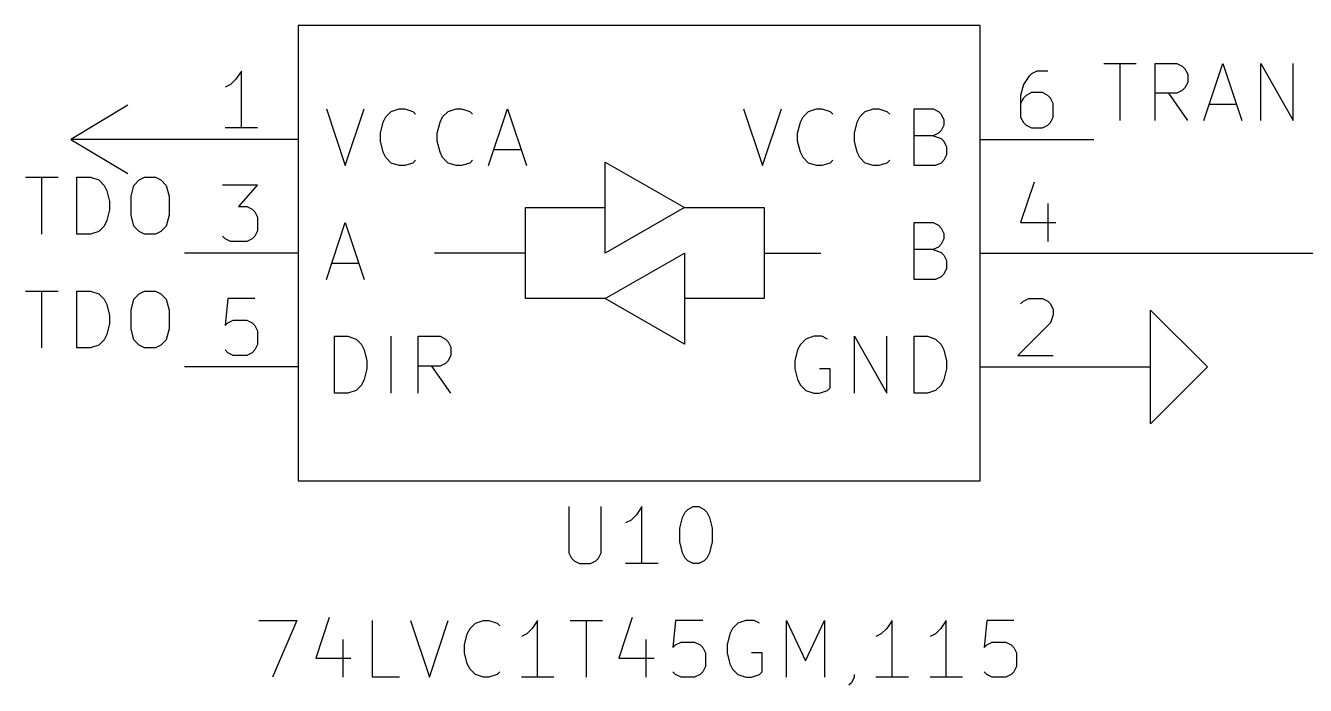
# Model space of a CAD drawing. Extents: x 0.4 to 16.1, y -11.3 to -0.4.
# Drawn here: x 5.66 to 6.786, y -3.38 to -2.8 of the extents above; entities that cross this region are included whole.
import ezdxf

# ---------------------------------------------------------------- set-up
doc = ezdxf.new("R2010")
doc.units = 0
doc.header["$MEASUREMENT"] = 0
for name, color, linetype in [('CYAN2', 4, 'CONTINUOUS'), ('GRAY1', 251, 'CONTINUOUS'), ('GREEN3', 91, 'CONTINUOUS'), ('LYELLOW', 51, 'CONTINUOUS'), ('RED2', 1, 'CONTINUOUS'), ('RED3', 11, 'CONTINUOUS')]:
    doc.layers.add(name, color=color, linetype=linetype)

msp = doc.modelspace()

# ---------------------------------------------------------------- linework, layer by layer
at = {"layer": 'CYAN2', "linetype": 'CONTINUOUS'}
for p, q in [((5.9248, -2.8731), (5.9414, -2.9231)), ((5.9248, -2.8731), (5.9414, -2.9231)), ((5.9414, -2.9231), (5.9581, -2.8731)), ((5.9414, -2.9231), (5.9581, -2.8731)), ((5.9748, -2.885), (5.9771, -2.8803)), ((5.9748, -2.885), (5.9771, -2.8803)), ((5.9771, -2.8803), (5.9819, -2.8755)), ((5.9771, -2.8803), (5.9819, -2.8755)), ((5.9819, -2.8755), (5.989, -2.8731)), ((5.9819, -2.8755), (5.989, -2.8731)), ((5.989, -2.8731), (5.9938, -2.8731)), ((5.989, -2.8731), (5.9938, -2.8731)), ((5.9938, -2.8731), (6.001, -2.8755)), ((5.9938, -2.8731), (6.001, -2.8755)), ((6.001, -2.8755), (6.0033, -2.8779)), ((6.001, -2.8755), (6.0033, -2.8779)), ((6.0248, -2.885), (6.0271, -2.8803)), ((6.0248, -2.885), (6.0271, -2.8803)), ((6.0271, -2.8803), (6.0319, -2.8755)), ((6.0271, -2.8803), (6.0319, -2.8755)), ((6.0319, -2.8755), (6.039, -2.8731)), ((6.0319, -2.8755), (6.039, -2.8731)), ((6.039, -2.8731), (6.0438, -2.8731)), ((6.039, -2.8731), (6.0438, -2.8731)), ((6.0438, -2.8731), (6.051, -2.8755)), ((6.0438, -2.8731), (6.051, -2.8755)), ((6.051, -2.8755), (6.0533, -2.8779)), ((6.051, -2.8755), (6.0533, -2.8779)), ((6.0676, -2.9231), (6.0843, -2.8731)), ((6.0676, -2.9231), (6.0843, -2.8731)), ((6.0843, -2.8731), (6.101, -2.9231)), ((6.0843, -2.8731), (6.101, -2.9231)), ((6.2919, -2.8731), (6.3086, -2.9231)), ((6.2919, -2.8731), (6.3086, -2.9231)), ((6.3086, -2.9231), (6.3252, -2.8731)), ((6.3086, -2.9231), (6.3252, -2.8731)), ((6.3419, -2.885), (6.3443, -2.8803)), ((6.3419, -2.885), (6.3443, -2.8803)), ((6.3443, -2.8803), (6.349, -2.8755)), ((6.3443, -2.8803), (6.349, -2.8755)), ((6.349, -2.8755), (6.3562, -2.8731)), ((6.349, -2.8755), (6.3562, -2.8731)), ((6.3562, -2.8731), (6.3609, -2.8731)), ((6.3562, -2.8731), (6.3609, -2.8731)), ((6.3609, -2.8731), (6.3681, -2.8755)), ((6.3609, -2.8731), (6.3681, -2.8755)), ((6.3681, -2.8755), (6.3705, -2.8779)), ((6.3681, -2.8755), (6.3705, -2.8779)), ((6.3919, -2.885), (6.3943, -2.8803)), ((6.3919, -2.885), (6.3943, -2.8803)), ((6.3943, -2.8803), (6.399, -2.8755)), ((6.3943, -2.8803), (6.399, -2.8755)), ((6.399, -2.8755), (6.4062, -2.8731)), ((6.399, -2.8755), (6.4062, -2.8731)), ((6.4062, -2.8731), (6.4109, -2.8731)), ((6.4062, -2.8731), (6.4109, -2.8731)), ((6.4109, -2.8731), (6.4181, -2.8755)), ((6.4109, -2.8731), (6.4181, -2.8755)), ((6.4181, -2.8755), (6.4205, -2.8779)), ((6.4181, -2.8755), (6.4205, -2.8779)), ((6.4419, -2.9231), (6.4419, -2.8731)), ((6.4419, -2.8731), (6.4586, -2.8731)), ((6.4419, -2.9231), (6.4419, -2.8731)), ((6.4419, -2.8731), (6.4586, -2.8731)), ((6.4586, -2.8731), (6.4633, -2.8755)), ((6.4586, -2.8731), (6.4633, -2.8755)), ((6.4633, -2.8755), (6.4657, -2.8779)), ((6.4633, -2.8755), (6.4657, -2.8779)), ((6.4657, -2.8779), (6.4681, -2.8827)), ((6.4657, -2.8779), (6.4681, -2.8827)), ((6.4681, -2.8827), (6.4681, -2.8874)), ((6.4681, -2.8827), (6.4681, -2.8874)), ((5.9724, -2.8946), (5.9748, -2.885)), ((5.9724, -2.8946), (5.9748, -2.885)), ((6.0224, -2.8946), (6.0248, -2.885)), ((6.0224, -2.8946), (6.0248, -2.885)), ((6.3395, -2.8946), (6.3419, -2.885)), ((6.3395, -2.8946), (6.3419, -2.885)), ((6.3895, -2.8946), (6.3919, -2.885)), ((6.3895, -2.8946), (6.3919, -2.885)), ((6.4657, -2.8922), (6.4633, -2.8946)), ((6.4657, -2.8922), (6.4633, -2.8946)), ((6.4681, -2.8874), (6.4657, -2.8922)), ((6.4681, -2.8874), (6.4657, -2.8922)), ((5.9724, -2.9017), (5.9724, -2.8946)), ((5.9724, -2.9017), (5.9724, -2.8946)), ((5.9748, -2.9112), (5.9724, -2.9017)), ((5.9748, -2.9112), (5.9724, -2.9017)), ((6.0224, -2.9017), (6.0224, -2.8946)), ((6.0224, -2.9017), (6.0224, -2.8946)), ((6.0248, -2.9112), (6.0224, -2.9017)), ((6.0248, -2.9112), (6.0224, -2.9017)), ((6.3395, -2.9017), (6.3395, -2.8946)), ((6.3395, -2.9017), (6.3395, -2.8946)), ((6.3419, -2.9112), (6.3395, -2.9017)), ((6.3419, -2.9112), (6.3395, -2.9017)), ((6.3895, -2.9017), (6.3895, -2.8946)), ((6.3895, -2.9017), (6.3895, -2.8946)), ((6.3919, -2.9112), (6.3895, -2.9017)), ((6.3919, -2.9112), (6.3895, -2.9017)), ((6.4586, -2.8969), (6.4419, -2.8969)), ((6.4586, -2.8969), (6.4419, -2.8969)), ((6.4633, -2.8946), (6.4586, -2.8969)), ((6.4633, -2.8946), (6.4586, -2.8969)), ((6.4586, -2.8969), (6.4657, -2.8993)), ((6.4586, -2.8969), (6.4657, -2.8993)), ((6.4657, -2.8993), (6.4681, -2.9017)), ((6.4657, -2.8993), (6.4681, -2.9017)), ((6.4681, -2.9017), (6.4705, -2.9065)), ((6.4681, -2.9017), (6.4705, -2.9065)), ((5.9771, -2.916), (5.9748, -2.9112)), ((5.9771, -2.916), (5.9748, -2.9112)), ((5.9819, -2.9208), (5.9771, -2.916)), ((5.9819, -2.9208), (5.9771, -2.916)), ((6.0271, -2.916), (6.0248, -2.9112)), ((6.0271, -2.916), (6.0248, -2.9112)), ((6.0319, -2.9208), (6.0271, -2.916)), ((6.0319, -2.9208), (6.0271, -2.916)), ((6.0724, -2.9088), (6.0962, -2.9088)), ((6.0724, -2.9088), (6.0962, -2.9088)), ((6.3443, -2.916), (6.3419, -2.9112)), ((6.3443, -2.916), (6.3419, -2.9112)), ((6.349, -2.9208), (6.3443, -2.916)), ((6.349, -2.9208), (6.3443, -2.916)), ((6.3943, -2.916), (6.3919, -2.9112)), ((6.3943, -2.916), (6.3919, -2.9112)), ((6.399, -2.9208), (6.3943, -2.916)), ((6.399, -2.9208), (6.3943, -2.916)), ((6.4705, -2.9136), (6.4681, -2.9184)), ((6.4705, -2.9136), (6.4681, -2.9184)), ((6.4705, -2.9065), (6.4705, -2.9136)), ((6.4705, -2.9065), (6.4705, -2.9136)), ((5.989, -2.9231), (5.9819, -2.9208)), ((5.989, -2.9231), (5.9819, -2.9208)), ((5.9938, -2.9231), (5.989, -2.9231)), ((5.9938, -2.9231), (5.989, -2.9231)), ((6.001, -2.9208), (5.9938, -2.9231)), ((6.001, -2.9208), (5.9938, -2.9231)), ((6.0033, -2.9184), (6.001, -2.9208)), ((6.0033, -2.9184), (6.001, -2.9208)), ((6.039, -2.9231), (6.0319, -2.9208)), ((6.039, -2.9231), (6.0319, -2.9208)), ((6.0438, -2.9231), (6.039, -2.9231)), ((6.0438, -2.9231), (6.039, -2.9231)), ((6.051, -2.9208), (6.0438, -2.9231)), ((6.051, -2.9208), (6.0438, -2.9231)), ((6.0533, -2.9184), (6.051, -2.9208)), ((6.0533, -2.9184), (6.051, -2.9208)), ((6.3562, -2.9231), (6.349, -2.9208)), ((6.3562, -2.9231), (6.349, -2.9208)), ((6.3609, -2.9231), (6.3562, -2.9231)), ((6.3609, -2.9231), (6.3562, -2.9231)), ((6.3681, -2.9208), (6.3609, -2.9231)), ((6.3681, -2.9208), (6.3609, -2.9231)), ((6.3705, -2.9184), (6.3681, -2.9208)), ((6.3705, -2.9184), (6.3681, -2.9208)), ((6.4062, -2.9231), (6.399, -2.9208)), ((6.4062, -2.9231), (6.399, -2.9208)), ((6.4109, -2.9231), (6.4062, -2.9231)), ((6.4109, -2.9231), (6.4062, -2.9231)), ((6.4181, -2.9208), (6.4109, -2.9231)), ((6.4181, -2.9208), (6.4109, -2.9231)), ((6.4205, -2.9184), (6.4181, -2.9208)), ((6.4205, -2.9184), (6.4181, -2.9208)), ((6.4609, -2.9231), (6.4419, -2.9231)), ((6.4609, -2.9231), (6.4419, -2.9231)), ((6.4657, -2.9208), (6.4609, -2.9231)), ((6.4657, -2.9208), (6.4609, -2.9231)), ((6.4681, -2.9184), (6.4657, -2.9208)), ((6.4681, -2.9184), (6.4657, -2.9208)), ((5.9248, -3.0231), (5.9414, -2.9731)), ((5.9248, -3.0231), (5.9414, -2.9731)), ((5.9414, -2.9731), (5.9581, -3.0231)), ((5.9414, -2.9731), (5.9581, -3.0231)), ((6.4419, -3.0231), (6.4419, -2.9731)), ((6.4419, -2.9731), (6.4586, -2.9731)), ((6.4419, -3.0231), (6.4419, -2.9731)), ((6.4419, -2.9731), (6.4586, -2.9731)), ((6.4586, -2.9731), (6.4633, -2.9755)), ((6.4586, -2.9731), (6.4633, -2.9755)), ((6.4633, -2.9755), (6.4657, -2.9779)), ((6.4633, -2.9755), (6.4657, -2.9779)), ((6.4657, -2.9779), (6.4681, -2.9827)), ((6.4657, -2.9779), (6.4681, -2.9827)), ((6.4681, -2.9827), (6.4681, -2.9874)), ((6.4681, -2.9827), (6.4681, -2.9874)), ((6.4633, -2.9946), (6.4586, -2.9969)), ((6.4633, -2.9946), (6.4586, -2.9969)), ((6.4657, -2.9922), (6.4633, -2.9946)), ((6.4657, -2.9922), (6.4633, -2.9946)), ((6.4681, -2.9874), (6.4657, -2.9922)), ((6.4681, -2.9874), (6.4657, -2.9922)), ((6.4586, -2.9969), (6.4419, -2.9969)), ((6.4586, -2.9969), (6.4419, -2.9969)), ((6.4586, -2.9969), (6.4657, -2.9993)), ((6.4586, -2.9969), (6.4657, -2.9993)), ((6.4657, -2.9993), (6.4681, -3.0017)), ((6.4657, -2.9993), (6.4681, -3.0017)), ((6.4681, -3.0017), (6.4705, -3.0065)), ((6.4681, -3.0017), (6.4705, -3.0065)), ((6.4705, -3.0065), (6.4705, -3.0136)), ((6.4705, -3.0065), (6.4705, -3.0136)), ((5.9295, -3.0088), (5.9533, -3.0088)), ((5.9295, -3.0088), (5.9533, -3.0088)), ((6.4705, -3.0136), (6.4681, -3.0184)), ((6.4705, -3.0136), (6.4681, -3.0184)), ((6.4609, -3.0231), (6.4419, -3.0231)), ((6.4609, -3.0231), (6.4419, -3.0231)), ((6.4657, -3.0208), (6.4609, -3.0231)), ((6.4657, -3.0208), (6.4609, -3.0231)), ((6.4681, -3.0184), (6.4657, -3.0208)), ((6.4681, -3.0184), (6.4657, -3.0208)), ((5.9319, -3.1231), (5.9319, -3.0731)), ((5.9319, -3.0731), (5.9438, -3.0731)), ((5.9319, -3.1231), (5.9319, -3.0731)), ((5.9319, -3.0731), (5.9438, -3.0731)), ((5.9438, -3.0731), (5.9509, -3.0755)), ((5.9438, -3.0731), (5.9509, -3.0755)), ((5.9819, -3.1231), (5.9819, -3.0731)), ((5.9819, -3.1231), (5.9819, -3.0731)), ((6.0057, -3.1231), (6.0057, -3.0731)), ((6.0057, -3.0731), (6.0248, -3.0731)), ((6.0057, -3.1231), (6.0057, -3.0731)), ((6.0057, -3.0731), (6.0248, -3.0731)), ((6.0248, -3.0731), (6.0295, -3.0755)), ((6.0248, -3.0731), (6.0295, -3.0755)), ((6.3538, -3.0731), (6.3467, -3.0755)), ((6.3538, -3.0731), (6.3467, -3.0755)), ((6.3609, -3.0731), (6.3538, -3.0731)), ((6.3609, -3.0731), (6.3538, -3.0731)), ((6.3657, -3.0755), (6.3609, -3.0731)), ((6.3657, -3.0755), (6.3609, -3.0731)), ((6.3895, -3.1231), (6.3895, -3.0731)), ((6.3895, -3.0731), (6.4181, -3.1231)), ((6.3895, -3.1231), (6.3895, -3.0731)), ((6.3895, -3.0731), (6.4181, -3.1231)), ((6.4181, -3.1231), (6.4181, -3.0731)), ((6.4181, -3.1231), (6.4181, -3.0731)), ((6.4419, -3.1231), (6.4419, -3.0731)), ((6.4419, -3.0731), (6.4538, -3.0731)), ((6.4419, -3.1231), (6.4419, -3.0731)), ((6.4419, -3.0731), (6.4538, -3.0731)), ((6.4538, -3.0731), (6.4609, -3.0755)), ((6.4538, -3.0731), (6.4609, -3.0755)), ((5.9509, -3.0755), (5.9557, -3.0803)), ((5.9509, -3.0755), (5.9557, -3.0803)), ((5.9557, -3.0803), (5.9581, -3.085)), ((5.9557, -3.0803), (5.9581, -3.085)), ((5.9581, -3.085), (5.9605, -3.0946)), ((5.9581, -3.085), (5.9605, -3.0946)), ((6.0295, -3.0755), (6.0319, -3.0779)), ((6.0295, -3.0755), (6.0319, -3.0779)), ((6.0319, -3.0779), (6.0343, -3.0827)), ((6.0319, -3.0779), (6.0343, -3.0827)), ((6.0343, -3.0827), (6.0343, -3.0898)), ((6.0343, -3.0827), (6.0343, -3.0898)), ((6.3395, -3.085), (6.3371, -3.0946)), ((6.3395, -3.085), (6.3371, -3.0946)), ((6.3419, -3.0803), (6.3395, -3.085)), ((6.3419, -3.0803), (6.3395, -3.085)), ((6.3467, -3.0755), (6.3419, -3.0803)), ((6.3467, -3.0755), (6.3419, -3.0803)), ((6.4609, -3.0755), (6.4657, -3.0803)), ((6.4609, -3.0755), (6.4657, -3.0803)), ((6.4657, -3.0803), (6.4681, -3.085)), ((6.4657, -3.0803), (6.4681, -3.085)), ((6.4681, -3.085), (6.4705, -3.0946)), ((6.4681, -3.085), (6.4705, -3.0946)), ((5.9605, -3.0946), (5.9605, -3.1017)), ((5.9605, -3.0946), (5.9605, -3.1017)), ((6.0319, -3.0946), (6.0295, -3.0969)), ((6.0319, -3.0946), (6.0295, -3.0969)), ((6.0343, -3.0898), (6.0319, -3.0946)), ((6.0343, -3.0898), (6.0319, -3.0946)), ((6.3371, -3.0946), (6.3371, -3.1017)), ((6.3371, -3.0946), (6.3371, -3.1017)), ((6.4705, -3.0946), (6.4705, -3.1017)), ((6.4705, -3.0946), (6.4705, -3.1017)), ((5.9605, -3.1017), (5.9581, -3.1112)), ((5.9605, -3.1017), (5.9581, -3.1112)), ((6.0248, -3.0993), (6.0057, -3.0993)), ((6.0248, -3.0993), (6.0057, -3.0993)), ((6.0343, -3.1231), (6.0176, -3.0993)), ((6.0343, -3.1231), (6.0176, -3.0993)), ((6.0295, -3.0969), (6.0248, -3.0993)), ((6.0295, -3.0969), (6.0248, -3.0993)), ((6.3371, -3.1017), (6.3395, -3.1112)), ((6.3371, -3.1017), (6.3395, -3.1112)), ((6.3681, -3.1017), (6.3586, -3.1017)), ((6.3681, -3.1017), (6.3586, -3.1017)), ((6.3681, -3.1184), (6.3681, -3.1017)), ((6.3681, -3.1184), (6.3681, -3.1017)), ((6.4705, -3.1017), (6.4681, -3.1112)), ((6.4705, -3.1017), (6.4681, -3.1112)), ((5.9557, -3.116), (5.9509, -3.1208)), ((5.9557, -3.116), (5.9509, -3.1208)), ((5.9581, -3.1112), (5.9557, -3.116)), ((5.9581, -3.1112), (5.9557, -3.116)), ((6.3395, -3.1112), (6.3419, -3.116)), ((6.3395, -3.1112), (6.3419, -3.116)), ((6.3419, -3.116), (6.3467, -3.1208)), ((6.3419, -3.116), (6.3467, -3.1208)), ((6.3657, -3.1208), (6.3681, -3.1184)), ((6.3657, -3.1208), (6.3681, -3.1184)), ((6.4657, -3.116), (6.4609, -3.1208)), ((6.4657, -3.116), (6.4609, -3.1208)), ((6.4681, -3.1112), (6.4657, -3.116)), ((6.4681, -3.1112), (6.4657, -3.116)), ((5.9438, -3.1231), (5.9319, -3.1231)), ((5.9438, -3.1231), (5.9319, -3.1231)), ((5.9509, -3.1208), (5.9438, -3.1231)), ((5.9509, -3.1208), (5.9438, -3.1231)), ((6.3467, -3.1208), (6.3538, -3.1231)), ((6.3467, -3.1208), (6.3538, -3.1231)), ((6.3538, -3.1231), (6.3586, -3.1231)), ((6.3538, -3.1231), (6.3586, -3.1231)), ((6.3586, -3.1231), (6.3657, -3.1208)), ((6.3586, -3.1231), (6.3657, -3.1208)), ((6.4538, -3.1231), (6.4419, -3.1231)), ((6.4538, -3.1231), (6.4419, -3.1231)), ((6.4609, -3.1208), (6.4538, -3.1231)), ((6.4609, -3.1208), (6.4538, -3.1231)), ((6.1381, -3.2228), (6.1381, -3.2633)), ((6.1381, -3.2228), (6.1381, -3.2633)), ((6.1667, -3.2633), (6.1667, -3.2228)), ((6.1667, -3.2633), (6.1667, -3.2228)), ((6.1976, -3.2299), (6.1929, -3.2347)), ((6.1976, -3.2299), (6.1929, -3.2347)), ((6.2024, -3.2228), (6.1976, -3.2299)), ((6.2024, -3.2228), (6.1976, -3.2299)), ((6.2024, -3.2728), (6.2024, -3.2228)), ((6.2024, -3.2728), (6.2024, -3.2228)), ((6.2381, -3.2323), (6.2405, -3.2276)), ((6.2381, -3.2323), (6.2405, -3.2276)), ((6.2405, -3.2276), (6.2429, -3.2252)), ((6.2405, -3.2276), (6.2429, -3.2252)), ((6.2429, -3.2252), (6.2476, -3.2228)), ((6.2429, -3.2252), (6.2476, -3.2228)), ((6.2476, -3.2228), (6.2524, -3.2228)), ((6.2476, -3.2228), (6.2524, -3.2228)), ((6.2524, -3.2228), (6.2571, -3.2252)), ((6.2524, -3.2228), (6.2571, -3.2252)), ((6.2571, -3.2252), (6.2595, -3.2276)), ((6.2571, -3.2252), (6.2595, -3.2276)), ((6.2595, -3.2276), (6.2619, -3.2323)), ((6.2595, -3.2276), (6.2619, -3.2323)), ((6.1929, -3.2347), (6.1881, -3.2371)), ((6.1929, -3.2347), (6.1881, -3.2371)), ((6.2357, -3.2419), (6.2381, -3.2323)), ((6.2357, -3.2419), (6.2381, -3.2323)), ((6.2357, -3.2538), (6.2357, -3.2419)), ((6.2357, -3.2538), (6.2357, -3.2419)), ((6.2619, -3.2323), (6.2643, -3.2419)), ((6.2619, -3.2323), (6.2643, -3.2419)), ((6.2643, -3.2419), (6.2643, -3.2538)), ((6.2643, -3.2419), (6.2643, -3.2538)), ((6.2381, -3.2633), (6.2357, -3.2538)), ((6.2381, -3.2633), (6.2357, -3.2538)), ((6.2643, -3.2538), (6.2619, -3.2633)), ((6.2643, -3.2538), (6.2619, -3.2633)), ((6.1381, -3.2633), (6.1405, -3.268)), ((6.1381, -3.2633), (6.1405, -3.268)), ((6.1643, -3.268), (6.1667, -3.2633)), ((6.1643, -3.268), (6.1667, -3.2633)), ((6.2405, -3.268), (6.2381, -3.2633)), ((6.2405, -3.268), (6.2381, -3.2633)), ((6.2619, -3.2633), (6.2595, -3.268)), ((6.2619, -3.2633), (6.2595, -3.268)), ((6.1405, -3.268), (6.1429, -3.2704)), ((6.1405, -3.268), (6.1429, -3.2704)), ((6.1429, -3.2704), (6.1476, -3.2728)), ((6.1429, -3.2704), (6.1476, -3.2728)), ((6.1476, -3.2728), (6.1571, -3.2728)), ((6.1476, -3.2728), (6.1571, -3.2728)), ((6.1571, -3.2728), (6.1619, -3.2704)), ((6.1571, -3.2728), (6.1619, -3.2704)), ((6.1619, -3.2704), (6.1643, -3.268)), ((6.1619, -3.2704), (6.1643, -3.268)), ((6.2167, -3.2728), (6.1881, -3.2728)), ((6.2167, -3.2728), (6.1881, -3.2728)), ((6.2429, -3.2704), (6.2405, -3.268)), ((6.2429, -3.2704), (6.2405, -3.268)), ((6.2476, -3.2728), (6.2429, -3.2704)), ((6.2476, -3.2728), (6.2429, -3.2704)), ((6.2524, -3.2728), (6.2476, -3.2728)), ((6.2524, -3.2728), (6.2476, -3.2728)), ((6.2571, -3.2704), (6.2524, -3.2728)), ((6.2571, -3.2704), (6.2524, -3.2728)), ((6.2595, -3.268), (6.2571, -3.2704)), ((6.2595, -3.268), (6.2571, -3.2704)), ((5.9274, -3.3204), (5.9155, -3.3561)), ((5.9274, -3.3204), (5.9155, -3.3561)), ((6.194, -3.3204), (6.1821, -3.3561)), ((6.194, -3.3204), (6.1821, -3.3561)), ((5.8655, -3.3228), (5.8988, -3.3228)), ((5.8655, -3.3228), (5.8988, -3.3228)), ((5.8988, -3.3228), (5.8774, -3.3728)), ((5.8988, -3.3228), (5.8774, -3.3728)), ((5.9655, -3.3728), (5.9655, -3.3228)), ((5.9655, -3.3728), (5.9655, -3.3228)), ((5.9988, -3.3228), (6.0155, -3.3728)), ((5.9988, -3.3228), (6.0155, -3.3728)), ((6.0155, -3.3728), (6.0321, -3.3228)), ((6.0155, -3.3728), (6.0321, -3.3228)), ((6.0488, -3.3347), (6.0512, -3.3299)), ((6.0488, -3.3347), (6.0512, -3.3299)), ((6.0512, -3.3299), (6.056, -3.3252)), ((6.0512, -3.3299), (6.056, -3.3252)), ((6.056, -3.3252), (6.0631, -3.3228)), ((6.056, -3.3252), (6.0631, -3.3228)), ((6.0631, -3.3228), (6.0679, -3.3228)), ((6.0631, -3.3228), (6.0679, -3.3228)), ((6.0679, -3.3228), (6.075, -3.3252)), ((6.0679, -3.3228), (6.075, -3.3252)), ((6.075, -3.3252), (6.0774, -3.3276)), ((6.075, -3.3252), (6.0774, -3.3276)), ((6.106, -3.3299), (6.1012, -3.3347)), ((6.106, -3.3299), (6.1012, -3.3347)), ((6.1107, -3.3228), (6.106, -3.3299)), ((6.1107, -3.3228), (6.106, -3.3299)), ((6.1107, -3.3728), (6.1107, -3.3228)), ((6.1107, -3.3728), (6.1107, -3.3228)), ((6.1393, -3.3228), (6.1679, -3.3228)), ((6.1393, -3.3228), (6.1679, -3.3228)), ((6.1536, -3.3728), (6.1536, -3.3228)), ((6.1536, -3.3728), (6.1536, -3.3228)), ((6.2321, -3.3228), (6.2298, -3.3466)), ((6.2321, -3.3228), (6.2298, -3.3466)), ((6.256, -3.3228), (6.2321, -3.3228)), ((6.256, -3.3228), (6.2321, -3.3228)), ((6.2821, -3.3299), (6.2798, -3.3347)), ((6.2821, -3.3299), (6.2798, -3.3347)), ((6.2869, -3.3252), (6.2821, -3.3299)), ((6.2869, -3.3252), (6.2821, -3.3299)), ((6.294, -3.3228), (6.2869, -3.3252)), ((6.294, -3.3228), (6.2869, -3.3252)), ((6.3012, -3.3228), (6.294, -3.3228)), ((6.3012, -3.3228), (6.294, -3.3228)), ((6.306, -3.3252), (6.3012, -3.3228)), ((6.306, -3.3252), (6.3012, -3.3228)), ((6.3298, -3.3728), (6.3298, -3.3228)), ((6.3298, -3.3228), (6.3464, -3.3585)), ((6.3298, -3.3728), (6.3298, -3.3228)), ((6.3298, -3.3228), (6.3464, -3.3585)), ((6.3464, -3.3585), (6.3631, -3.3228)), ((6.3464, -3.3585), (6.3631, -3.3228)), ((6.3631, -3.3228), (6.3631, -3.3728)), ((6.3631, -3.3228), (6.3631, -3.3728)), ((6.4179, -3.3299), (6.4131, -3.3347)), ((6.4179, -3.3299), (6.4131, -3.3347)), ((6.4226, -3.3228), (6.4179, -3.3299)), ((6.4226, -3.3228), (6.4179, -3.3299)), ((6.4226, -3.3728), (6.4226, -3.3228)), ((6.4226, -3.3728), (6.4226, -3.3228)), ((6.4655, -3.3299), (6.4607, -3.3347)), ((6.4655, -3.3299), (6.4607, -3.3347)), ((6.4702, -3.3228), (6.4655, -3.3299)), ((6.4702, -3.3228), (6.4655, -3.3299)), ((6.4702, -3.3728), (6.4702, -3.3228)), ((6.4702, -3.3728), (6.4702, -3.3228)), ((6.5059, -3.3228), (6.5036, -3.3466)), ((6.5059, -3.3228), (6.5036, -3.3466)), ((6.5298, -3.3228), (6.5059, -3.3228)), ((6.5298, -3.3228), (6.5059, -3.3228)), ((5.9393, -3.3395), (5.9393, -3.3728)), ((5.9393, -3.3395), (5.9393, -3.3728)), ((6.0464, -3.3442), (6.0488, -3.3347)), ((6.0464, -3.3442), (6.0488, -3.3347)), ((6.0464, -3.3514), (6.0464, -3.3442)), ((6.0464, -3.3514), (6.0464, -3.3442)), ((6.1012, -3.3347), (6.0964, -3.3371)), ((6.1012, -3.3347), (6.0964, -3.3371)), ((6.206, -3.3395), (6.206, -3.3728)), ((6.206, -3.3395), (6.206, -3.3728)), ((6.2298, -3.3466), (6.2321, -3.3442)), ((6.2298, -3.3466), (6.2321, -3.3442)), ((6.2321, -3.3442), (6.2369, -3.3419)), ((6.2321, -3.3442), (6.2369, -3.3419)), ((6.2369, -3.3419), (6.2488, -3.3419)), ((6.2369, -3.3419), (6.2488, -3.3419)), ((6.2488, -3.3419), (6.2536, -3.3442)), ((6.2488, -3.3419), (6.2536, -3.3442)), ((6.2536, -3.3442), (6.256, -3.3466)), ((6.2536, -3.3442), (6.256, -3.3466)), ((6.2798, -3.3347), (6.2774, -3.3442)), ((6.2798, -3.3347), (6.2774, -3.3442)), ((6.2774, -3.3442), (6.2774, -3.3514)), ((6.2774, -3.3442), (6.2774, -3.3514)), ((6.4131, -3.3347), (6.4083, -3.3371)), ((6.4131, -3.3347), (6.4083, -3.3371)), ((6.4607, -3.3347), (6.456, -3.3371)), ((6.4607, -3.3347), (6.456, -3.3371)), ((6.5036, -3.3466), (6.5059, -3.3442)), ((6.5036, -3.3466), (6.5059, -3.3442)), ((6.5059, -3.3442), (6.5107, -3.3419)), ((6.5059, -3.3442), (6.5107, -3.3419)), ((6.5107, -3.3419), (6.5226, -3.3419)), ((6.5107, -3.3419), (6.5226, -3.3419)), ((6.5226, -3.3419), (6.5274, -3.3442)), ((6.5226, -3.3419), (6.5274, -3.3442)), ((6.5274, -3.3442), (6.5298, -3.3466)), ((6.5274, -3.3442), (6.5298, -3.3466)), ((6.0488, -3.3609), (6.0464, -3.3514)), ((6.0488, -3.3609), (6.0464, -3.3514)), ((6.256, -3.3466), (6.2583, -3.3514)), ((6.256, -3.3466), (6.2583, -3.3514)), ((6.2583, -3.3514), (6.2583, -3.3633)), ((6.2583, -3.3514), (6.2583, -3.3633)), ((6.2774, -3.3514), (6.2798, -3.3609)), ((6.2774, -3.3514), (6.2798, -3.3609)), ((6.3083, -3.3514), (6.2988, -3.3514)), ((6.3083, -3.3514), (6.2988, -3.3514)), ((6.3083, -3.368), (6.3083, -3.3514)), ((6.3083, -3.368), (6.3083, -3.3514)), ((6.5298, -3.3466), (6.5321, -3.3514)), ((6.5298, -3.3466), (6.5321, -3.3514)), ((6.5321, -3.3514), (6.5321, -3.3633)), ((6.5321, -3.3514), (6.5321, -3.3633)), ((5.9155, -3.3561), (5.9464, -3.3561)), ((5.9155, -3.3561), (5.9464, -3.3561)), ((6.0512, -3.3657), (6.0488, -3.3609)), ((6.0512, -3.3657), (6.0488, -3.3609)), ((6.056, -3.3704), (6.0512, -3.3657)), ((6.056, -3.3704), (6.0512, -3.3657)), ((6.1821, -3.3561), (6.2131, -3.3561)), ((6.1821, -3.3561), (6.2131, -3.3561)), ((6.2583, -3.3633), (6.256, -3.368)), ((6.2583, -3.3633), (6.256, -3.368)), ((6.2798, -3.3609), (6.2821, -3.3657)), ((6.2798, -3.3609), (6.2821, -3.3657)), ((6.2821, -3.3657), (6.2869, -3.3704)), ((6.2821, -3.3657), (6.2869, -3.3704)), ((6.5321, -3.3633), (6.5298, -3.368)), ((6.5321, -3.3633), (6.5298, -3.368)), ((5.9893, -3.3728), (5.9655, -3.3728)), ((5.9893, -3.3728), (5.9655, -3.3728)), ((6.0631, -3.3728), (6.056, -3.3704)), ((6.0631, -3.3728), (6.056, -3.3704)), ((6.0679, -3.3728), (6.0631, -3.3728)), ((6.0679, -3.3728), (6.0631, -3.3728)), ((6.075, -3.3704), (6.0679, -3.3728)), ((6.075, -3.3704), (6.0679, -3.3728)), ((6.0774, -3.368), (6.075, -3.3704)), ((6.0774, -3.368), (6.075, -3.3704)), ((6.125, -3.3728), (6.0964, -3.3728)), ((6.125, -3.3728), (6.0964, -3.3728)), ((6.2321, -3.3704), (6.2298, -3.368)), ((6.2321, -3.3704), (6.2298, -3.368)), ((6.2369, -3.3728), (6.2321, -3.3704)), ((6.2369, -3.3728), (6.2321, -3.3704)), ((6.2488, -3.3728), (6.2369, -3.3728)), ((6.2488, -3.3728), (6.2369, -3.3728)), ((6.2536, -3.3704), (6.2488, -3.3728)), ((6.2536, -3.3704), (6.2488, -3.3728)), ((6.256, -3.368), (6.2536, -3.3704)), ((6.256, -3.368), (6.2536, -3.3704)), ((6.2869, -3.3704), (6.294, -3.3728)), ((6.2869, -3.3704), (6.294, -3.3728)), ((6.294, -3.3728), (6.2988, -3.3728)), ((6.294, -3.3728), (6.2988, -3.3728)), ((6.2988, -3.3728), (6.306, -3.3704)), ((6.2988, -3.3728), (6.306, -3.3704)), ((6.306, -3.3704), (6.3083, -3.368)), ((6.306, -3.3704), (6.3083, -3.368)), ((6.3869, -3.3776), (6.3845, -3.3799)), ((6.3869, -3.3776), (6.3845, -3.3799)), ((6.3893, -3.3728), (6.3869, -3.3776)), ((6.3893, -3.3728), (6.3869, -3.3776)), ((6.3893, -3.3704), (6.3893, -3.3728)), ((6.3893, -3.3704), (6.3893, -3.3728)), ((6.4369, -3.3728), (6.4083, -3.3728)), ((6.4369, -3.3728), (6.4083, -3.3728)), ((6.4845, -3.3728), (6.456, -3.3728)), ((6.4845, -3.3728), (6.456, -3.3728)), ((6.5059, -3.3704), (6.5036, -3.368)), ((6.5059, -3.3704), (6.5036, -3.368)), ((6.5107, -3.3728), (6.5059, -3.3704)), ((6.5107, -3.3728), (6.5059, -3.3704)), ((6.5226, -3.3728), (6.5107, -3.3728)), ((6.5226, -3.3728), (6.5107, -3.3728)), ((6.5274, -3.3704), (6.5226, -3.3728)), ((6.5274, -3.3704), (6.5226, -3.3728)), ((6.5298, -3.368), (6.5274, -3.3704)), ((6.5298, -3.368), (6.5274, -3.3704))]:
    msp.add_line(p, q, dxfattribs=at)
at = {"layer": 'GRAY1', "linetype": 'CONTINUOUS'}
for p, q in [((6.6089, -2.8333), (6.6374, -2.8333)), ((6.6232, -2.8833), (6.6232, -2.8333)), ((6.6541, -2.8833), (6.6541, -2.8333)), ((6.6541, -2.8333), (6.6732, -2.8333)), ((6.6732, -2.8333), (6.6779, -2.8357)), ((6.6779, -2.8357), (6.6803, -2.8381)), ((6.697, -2.8833), (6.7136, -2.8333)), ((6.7136, -2.8333), (6.7303, -2.8833)), ((6.747, -2.8833), (6.747, -2.8333)), ((6.747, -2.8333), (6.7755, -2.8833)), ((6.7755, -2.8833), (6.7755, -2.8333)), ((6.6803, -2.8381), (6.6827, -2.8428)), ((6.6827, -2.8428), (6.6827, -2.85)), ((6.6732, -2.8595), (6.6541, -2.8595)), ((6.6827, -2.8833), (6.666, -2.8595)), ((6.6779, -2.8571), (6.6732, -2.8595)), ((6.6803, -2.8547), (6.6779, -2.8571)), ((6.6827, -2.85), (6.6803, -2.8547)), ((6.7017, -2.869), (6.7255, -2.869)), ((5.6602, -2.9333), (5.6887, -2.9333)), ((5.6745, -2.9833), (5.6745, -2.9333)), ((5.7054, -2.9833), (5.7054, -2.9333)), ((5.7054, -2.9333), (5.7173, -2.9333)), ((5.7173, -2.9333), (5.7245, -2.9357)), ((5.7245, -2.9357), (5.7292, -2.9404)), ((5.7554, -2.9404), (5.7602, -2.9357)), ((5.7602, -2.9357), (5.7649, -2.9333)), ((5.7649, -2.9333), (5.7745, -2.9333)), ((5.7745, -2.9333), (5.7792, -2.9357)), ((5.7792, -2.9357), (5.784, -2.9404)), ((5.7292, -2.9404), (5.7316, -2.9452)), ((5.7316, -2.9452), (5.734, -2.9547)), ((5.753, -2.95), (5.7554, -2.9404)), ((5.753, -2.9666), (5.753, -2.95)), ((5.784, -2.9404), (5.7864, -2.95)), ((5.7864, -2.95), (5.7864, -2.9666)), ((5.734, -2.9547), (5.734, -2.9619)), ((5.7316, -2.9714), (5.7292, -2.9762)), ((5.734, -2.9619), (5.7316, -2.9714)), ((5.7554, -2.9762), (5.753, -2.9666)), ((5.7864, -2.9666), (5.784, -2.9762)), ((5.7173, -2.9833), (5.7054, -2.9833)), ((5.7245, -2.9809), (5.7173, -2.9833)), ((5.7292, -2.9762), (5.7245, -2.9809)), ((5.7602, -2.9809), (5.7554, -2.9762)), ((5.7649, -2.9833), (5.7602, -2.9809)), ((5.7745, -2.9833), (5.7649, -2.9833)), ((5.7792, -2.9809), (5.7745, -2.9833)), ((5.784, -2.9762), (5.7792, -2.9809)), ((5.6602, -3.0333), (5.6887, -3.0333)), ((5.6745, -3.0833), (5.6745, -3.0333)), ((5.7054, -3.0833), (5.7054, -3.0333)), ((5.7054, -3.0333), (5.7173, -3.0333)), ((5.7173, -3.0333), (5.7245, -3.0357)), ((5.7245, -3.0357), (5.7292, -3.0404)), ((5.7554, -3.0404), (5.7602, -3.0357)), ((5.7602, -3.0357), (5.7649, -3.0333)), ((5.7649, -3.0333), (5.7745, -3.0333)), ((5.7745, -3.0333), (5.7792, -3.0357)), ((5.7792, -3.0357), (5.784, -3.0404)), ((5.7292, -3.0404), (5.7316, -3.0452)), ((5.7316, -3.0452), (5.734, -3.0547)), ((5.753, -3.05), (5.7554, -3.0404)), ((5.753, -3.0666), (5.753, -3.05)), ((5.784, -3.0404), (5.7864, -3.05)), ((5.7864, -3.05), (5.7864, -3.0666)), ((5.734, -3.0619), (5.7316, -3.0714)), ((5.734, -3.0547), (5.734, -3.0619)), ((5.7316, -3.0714), (5.7292, -3.0762)), ((5.7554, -3.0762), (5.753, -3.0666)), ((5.7864, -3.0666), (5.784, -3.0762)), ((5.7173, -3.0833), (5.7054, -3.0833)), ((5.7245, -3.0809), (5.7173, -3.0833)), ((5.7292, -3.0762), (5.7245, -3.0809)), ((5.7602, -3.0809), (5.7554, -3.0762)), ((5.7649, -3.0833), (5.7602, -3.0809)), ((5.7745, -3.0833), (5.7649, -3.0833)), ((5.7792, -3.0809), (5.7745, -3.0833)), ((5.784, -3.0762), (5.7792, -3.0809))]:
    msp.add_line(p, q, dxfattribs=at)
at = {"layer": 'GREEN3', "linetype": 'CONTINUOUS'}
msp.add_line((6.6, -3), (7.45, -3), dxfattribs=at)
at = {"layer": 'LYELLOW', "linetype": 'CONTINUOUS'}
for p, q in [((5.9, -2.8), (5.9, -3.2)), ((6.5, -2.8), (5.9, -2.8)), ((6.5, -3.2), (6.5, -2.8)), ((5.9, -3.2), (6.5, -3.2))]:
    msp.add_line(p, q, dxfattribs=at)
at = {"layer": 'RED2', "linetype": 'CONTINUOUS'}
for p, q in [((5.9, -2.8), (5.9, -3.2)), ((6.5, -2.8), (5.9, -2.8)), ((6.5, -3.2), (6.5, -2.8)), ((5.75, -2.87), (5.7, -2.9)), ((5.8, -2.9), (5.7, -2.9)), ((5.7, -2.9), (5.75, -2.93)), ((5.9, -2.9), (5.8, -2.9)), ((5.9, -2.9), (5.8, -2.9)), ((6.5, -2.9), (6.6, -2.9)), ((6.5, -2.9), (6.6, -2.9)), ((6.17, -3), (6.17, -2.92)), ((6.17, -2.92), (6.24, -2.96)), ((6.1, -3), (6.1, -2.96)), ((6.1, -2.96), (6.17, -2.96)), ((6.24, -2.96), (6.17, -3)), ((6.24, -2.96), (6.31, -2.96)), ((6.31, -2.96), (6.31, -3)), ((5.9, -3), (5.8, -3)), ((5.9, -3), (5.8, -3)), ((6.1, -3), (6.02, -3)), ((6.1, -3.04), (6.1, -3)), ((6.17, -3.04), (6.24, -3)), ((6.24, -3), (6.24, -3.07)), ((6.31, -3), (6.31, -3.04)), ((6.31, -3), (6.36, -3)), ((6.5, -3), (6.6, -3)), ((6.5, -3), (6.6, -3)), ((6.17, -3.04), (6.1, -3.04)), ((6.24, -3.08), (6.17, -3.04)), ((6.31, -3.04), (6.24, -3.04)), ((6.65, -3.1), (6.65, -3.05)), ((6.65, -3.05), (6.7, -3.1)), ((6.24, -3.07), (6.24, -3.08)), ((5.9, -3.1), (5.8, -3.1)), ((5.9, -3.1), (5.8, -3.1)), ((6.5, -3.1), (6.6, -3.1)), ((6.5, -3.1), (6.6, -3.1)), ((6.6, -3.1), (6.65, -3.1)), ((6.7, -3.1), (6.65, -3.15)), ((6.65, -3.15), (6.65, -3.1)), ((5.9, -3.2), (6.5, -3.2))]:
    msp.add_line(p, q, dxfattribs=at)
at = {"layer": 'RED3', "linetype": 'CONTINUOUS'}
for p, q in [((5.8452, -2.847), (5.8405, -2.8518)), ((5.8452, -2.847), (5.8405, -2.8518)), ((5.85, -2.8399), (5.8452, -2.847)), ((5.85, -2.8399), (5.8452, -2.847)), ((5.85, -2.8899), (5.85, -2.8399)), ((5.85, -2.8899), (5.85, -2.8399)), ((6.5429, -2.8446), (6.5381, -2.8518)), ((6.5429, -2.8446), (6.5381, -2.8518)), ((6.5452, -2.8423), (6.5429, -2.8446)), ((6.5452, -2.8423), (6.5429, -2.8446)), ((6.55, -2.8399), (6.5452, -2.8423)), ((6.55, -2.8399), (6.5452, -2.8423)), ((6.5595, -2.8399), (6.55, -2.8399)), ((6.5595, -2.8399), (6.55, -2.8399)), ((5.8405, -2.8518), (5.8357, -2.8542)), ((5.8405, -2.8518), (5.8357, -2.8542)), ((6.5381, -2.8518), (6.5357, -2.8613)), ((6.5381, -2.8518), (6.5357, -2.8613)), ((6.5452, -2.8589), (6.5405, -2.8613)), ((6.5452, -2.8589), (6.5405, -2.8613)), ((6.5548, -2.8589), (6.5452, -2.8589)), ((6.5548, -2.8589), (6.5452, -2.8589)), ((6.5595, -2.8613), (6.5548, -2.8589)), ((6.5595, -2.8613), (6.5548, -2.8589)), ((6.5357, -2.8613), (6.5357, -2.8804)), ((6.5357, -2.8613), (6.5357, -2.8804)), ((6.5381, -2.8637), (6.5357, -2.8684)), ((6.5381, -2.8637), (6.5357, -2.8684)), ((6.5405, -2.8613), (6.5381, -2.8637)), ((6.5405, -2.8613), (6.5381, -2.8637)), ((6.5619, -2.8637), (6.5595, -2.8613)), ((6.5619, -2.8637), (6.5595, -2.8613)), ((6.5643, -2.8684), (6.5619, -2.8637)), ((6.5643, -2.8684), (6.5619, -2.8637)), ((6.5643, -2.8804), (6.5643, -2.8684)), ((6.5643, -2.8804), (6.5643, -2.8684)), ((6.5357, -2.8804), (6.5381, -2.8851)), ((6.5357, -2.8804), (6.5381, -2.8851)), ((6.5619, -2.8851), (6.5643, -2.8804)), ((6.5619, -2.8851), (6.5643, -2.8804)), ((5.8643, -2.8899), (5.8357, -2.8899)), ((5.8643, -2.8899), (5.8357, -2.8899)), ((6.5381, -2.8851), (6.5405, -2.8875)), ((6.5381, -2.8851), (6.5405, -2.8875)), ((6.5405, -2.8875), (6.5452, -2.8899)), ((6.5405, -2.8875), (6.5452, -2.8899)), ((6.5452, -2.8899), (6.5548, -2.8899)), ((6.5452, -2.8899), (6.5548, -2.8899)), ((6.5548, -2.8899), (6.5595, -2.8875)), ((6.5548, -2.8899), (6.5595, -2.8875)), ((6.5595, -2.8875), (6.5619, -2.8851)), ((6.5595, -2.8875), (6.5619, -2.8851)), ((6.5476, -2.9375), (6.5357, -2.9732)), ((6.5476, -2.9375), (6.5357, -2.9732)), ((5.8333, -2.9399), (5.8643, -2.9399)), ((5.8333, -2.9399), (5.8643, -2.9399)), ((5.8643, -2.9399), (5.8476, -2.9589)), ((5.8643, -2.9399), (5.8476, -2.9589)), ((5.8476, -2.9589), (5.8548, -2.9589)), ((5.8476, -2.9589), (5.8548, -2.9589)), ((5.8548, -2.9589), (5.8595, -2.9613)), ((5.8548, -2.9589), (5.8595, -2.9613)), ((5.8595, -2.9613), (5.8619, -2.9637)), ((5.8595, -2.9613), (5.8619, -2.9637)), ((6.5595, -2.9565), (6.5595, -2.9899)), ((6.5595, -2.9565), (6.5595, -2.9899)), ((5.8619, -2.9637), (5.8643, -2.9684)), ((5.8619, -2.9637), (5.8643, -2.9684)), ((5.8643, -2.9684), (5.8643, -2.9804)), ((5.8643, -2.9684), (5.8643, -2.9804)), ((5.8643, -2.9804), (5.8619, -2.9851)), ((5.8643, -2.9804), (5.8619, -2.9851)), ((6.5357, -2.9732), (6.5667, -2.9732)), ((6.5357, -2.9732), (6.5667, -2.9732)), ((5.8357, -2.9875), (5.8333, -2.9851)), ((5.8357, -2.9875), (5.8333, -2.9851)), ((5.8405, -2.9899), (5.8357, -2.9875)), ((5.8405, -2.9899), (5.8357, -2.9875)), ((5.8548, -2.9899), (5.8405, -2.9899)), ((5.8548, -2.9899), (5.8405, -2.9899)), ((5.8595, -2.9875), (5.8548, -2.9899)), ((5.8595, -2.9875), (5.8548, -2.9899)), ((5.8619, -2.9851), (5.8595, -2.9875)), ((5.8619, -2.9851), (5.8595, -2.9875)), ((5.8381, -3.0399), (5.8357, -3.0637)), ((5.8381, -3.0399), (5.8357, -3.0637)), ((5.8619, -3.0399), (5.8381, -3.0399)), ((5.8619, -3.0399), (5.8381, -3.0399)), ((6.5381, -3.0423), (6.5429, -3.0399)), ((6.5381, -3.0423), (6.5429, -3.0399)), ((6.5429, -3.0399), (6.5548, -3.0399)), ((6.5429, -3.0399), (6.5548, -3.0399)), ((6.5548, -3.0399), (6.5595, -3.0423)), ((6.5548, -3.0399), (6.5595, -3.0423)), ((6.5357, -3.0446), (6.5381, -3.0423)), ((6.5357, -3.0446), (6.5381, -3.0423)), ((6.5595, -3.0423), (6.5619, -3.0446)), ((6.5595, -3.0423), (6.5619, -3.0446)), ((6.5619, -3.0446), (6.5643, -3.0494)), ((6.5619, -3.0446), (6.5643, -3.0494)), ((6.5643, -3.0494), (6.5643, -3.0542)), ((6.5643, -3.0494), (6.5643, -3.0542)), ((5.8357, -3.0637), (5.8381, -3.0613)), ((5.8357, -3.0637), (5.8381, -3.0613)), ((5.8381, -3.0613), (5.8429, -3.0589)), ((5.8381, -3.0613), (5.8429, -3.0589)), ((5.8429, -3.0589), (5.8548, -3.0589)), ((5.8429, -3.0589), (5.8548, -3.0589)), ((5.8548, -3.0589), (5.8595, -3.0613)), ((5.8548, -3.0589), (5.8595, -3.0613)), ((5.8595, -3.0613), (5.8619, -3.0637)), ((5.8595, -3.0613), (5.8619, -3.0637)), ((6.5619, -3.0613), (6.5333, -3.0899)), ((6.5619, -3.0613), (6.5333, -3.0899)), ((6.5643, -3.0542), (6.5619, -3.0613)), ((6.5643, -3.0542), (6.5619, -3.0613)), ((5.8619, -3.0637), (5.8643, -3.0684)), ((5.8619, -3.0637), (5.8643, -3.0684)), ((5.8643, -3.0684), (5.8643, -3.0804)), ((5.8643, -3.0684), (5.8643, -3.0804)), ((5.8381, -3.0875), (5.8357, -3.0851)), ((5.8381, -3.0875), (5.8357, -3.0851)), ((5.8619, -3.0851), (5.8595, -3.0875)), ((5.8619, -3.0851), (5.8595, -3.0875)), ((5.8643, -3.0804), (5.8619, -3.0851)), ((5.8643, -3.0804), (5.8619, -3.0851)), ((5.8429, -3.0899), (5.8381, -3.0875)), ((5.8429, -3.0899), (5.8381, -3.0875)), ((5.8548, -3.0899), (5.8429, -3.0899)), ((5.8548, -3.0899), (5.8429, -3.0899)), ((5.8595, -3.0875), (5.8548, -3.0899)), ((5.8595, -3.0875), (5.8548, -3.0899)), ((6.5333, -3.0899), (6.5643, -3.0899)), ((6.5333, -3.0899), (6.5643, -3.0899))]:
    msp.add_line(p, q, dxfattribs=at)

doc.saveas('drawing.dxf')
